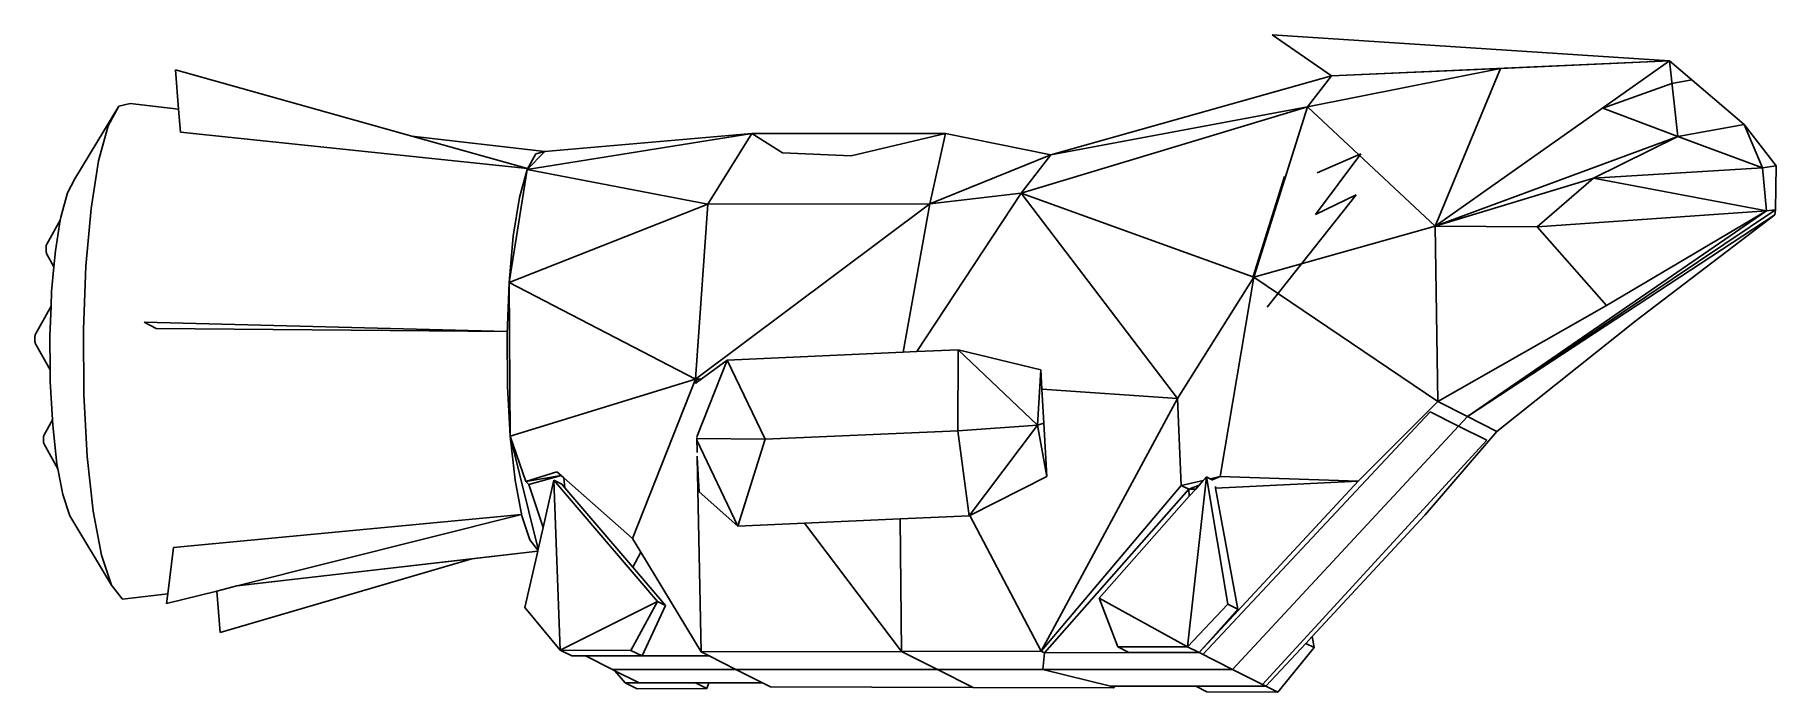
# Model space of a CAD drawing. Extents: x -1185 to 1160, y -458 to 427.
import ezdxf

# ---------------------------------------------------------------- set-up
doc = ezdxf.new("R2010")
doc.units = 0
doc.header["$MEASUREMENT"] = 0
doc.layers.get('0').update_dxf_attribs({"linetype": 'CONTINUOUS'})

msp = doc.modelspace()

# ---------------------------------------------------------------- linework, layer by layer
for p, q in [((561.2, 372), (481.2, 427)), ((481.2, 427), (1016.2, 391.9)), ((-995.5, 379.8), (-991.2, 327.1)), ((-677.1, 290.8), (-995.5, 379.8)), ((788.7, 381.9), (529, 330.2)), ((561.2, 372), (1016.2, 391.9)), ((561.2, 372), (1016.2, 391.9)), ((561.2, 372), (788.7, 381.9)), ((700.8, 169.4), (1016.2, 391.9)), ((700.8, 169.4), (788.7, 381.9)), ((788.7, 381.9), (1016.2, 391.9)), ((1016.2, 391.9), (1116.6, 306.2)), ((1016.2, 391.9), (1027.7, 290.2)), ((183.1, 265.5), (561.2, 372)), ((529, 330.2), (561.2, 372)), ((926.4, 328.5), (1019.6, 361.7)), ((1019.6, 361.7), (1046.2, 366.4)), ((-1071.6, 330.8), (-1130.7, 233)), ((-1071.6, 330.8), (-1086, 304.5)), ((-1056.6, 334.6), (-1071.6, 330.8)), ((-1056.5, 334.7), (-1056.6, 334.6)), ((-1056.6, 334.6), (-1056.5, 334.7)), ((-1056.6, 334.6), (-1056.6, 334.6)), ((-991.2, 327.1), (-1056.5, 334.7)), ((529, 330.2), (143.3, 213.8)), ((183.1, 265.5), (529, 330.2)), ((529, 330.2), (456.8, 100.9)), ((529, 330.2), (700.8, 169.4)), ((1027.7, 290.2), (926.4, 328.5)), ((-991.2, 327.1), (-988.7, 295.8)), ((1116.6, 306.2), (1027.7, 290.2)), ((1116.6, 306.2), (1141.4, 248.1)), ((1159.9, 250.5), (1116.6, 306.2)), ((-1086, 304.5), (-1098.8, 257.6)), ((-988.7, 295.8), (-521.4, 247.2)), ((-498.1, 270.1), (-677.1, 290.8)), ((-521.4, 247.2), (-677.1, 290.8)), ((-219.5, 294.4), (-522, 245.8)), ((-498.1, 270.1), (-219.5, 294.4)), ((-278.4, 199.2), (-219.5, 294.4)), ((-219.5, 294.4), (-177.9, 268)), ((-219.5, 294.4), (41.4, 294.4)), ((-85.4, 264.3), (41.4, 294.4)), ((20.3, 199.5), (41.4, 294.4)), ((41.4, 294.4), (183.1, 265.5)), ((1027.7, 290.2), (700.8, 169.4)), ((1027.7, 290.2), (914, 234)), ((1141.4, 248.1), (1027.7, 290.2)), ((1141.4, 248.1), (1027.7, 290.2)), ((-522, 245.8), (-498.1, 270.1)), ((-510.3, 267), (-522, 245.8)), ((-498.1, 270.1), (-510.3, 267)), ((-177.9, 268), (-85.4, 264.3)), ((183.1, 265.5), (20.3, 199.5)), ((143.3, 213.8), (183.1, 265.5)), ((600.6, 266.9), (539.6, 185.4)), ((542, 241.4), (600.6, 266.9)), ((-1098.8, 257.6), (-1109.1, 193.1)), ((-546.2, 93.5), (-522, 245.8)), ((-522, 245.8), (-532.3, 207.9)), ((-522, 245.8), (-278.4, 199.2)), ((498.1, 236.5), (455.6, 101.6)), ((1141.4, 248.1), (914, 234)), ((1141.4, 248.1), (1159.9, 250.5)), ((1159.9, 250.5), (1141.4, 248.1)), ((1141.4, 248.1), (1147.1, 190.2)), ((1159, 191.7), (1159.9, 250.5)), ((-1140.9, 214.5), (-1149.9, 181.5)), ((-1130.7, 233), (-1140.9, 214.5)), ((2.7, 0.7), (143.3, 213.8)), ((143.3, 213.8), (20.3, 199.5)), ((353.9, -62.3), (143.3, 213.8)), ((143.3, 213.8), (456.8, 100.9)), ((594.5, 211.8), (474.7, 60.7)), ((539.6, 185.4), (594.5, 211.8)), ((914, 234), (700.8, 169.4)), ((838.1, 168.7), (914, 234)), ((1147.1, 190.2), (914, 234)), ((-1109.1, 193.1), (-1116.1, 115.6)), ((-546.2, 93.5), (-278.4, 199.2)), ((-532.3, 207.9), (-540.6, 156)), ((20.3, 199.5), (-295, -36.5)), ((-295, -36.5), (-278.4, 199.2)), ((20.3, 199.5), (-278.4, 199.2)), ((-15.5, -0.1), (20.3, 199.5)), ((1159, 191.7), (744.1, -86.7)), ((1147.1, 190.2), (744.1, -86.7)), ((838.1, 168.7), (1147.1, 190.2)), ((931.6, 62.6), (1147.1, 190.2)), ((1147.1, 190.2), (1159, 191.7)), ((1158.1, 184.6), (1159, 191.7)), ((-1150.6, 177.4), (-1168.7, 145.1)), ((-1150.6, 177.4), (-1157.1, 136.2)), ((-1149.9, 181.5), (-1150.6, 177.4)), ((456.8, 100.9), (700.8, 169.4)), ((700.8, 169.4), (704.2, -66.6)), ((700.8, 169.4), (838.1, 168.7)), ((1158.1, 184.6), (744.1, -86.7)), ((838.1, 168.7), (931.6, 62.6)), ((971.5, 42.5), (1158.1, 184.6)), ((-1169.4, 141.8), (-1169.5, 140.1)), ((-1169.3, 143.3), (-1169.4, 141.8)), ((-1169, 144.4), (-1169.3, 143.3)), ((-1168.7, 145.1), (-1169, 144.4)), ((-540.6, 156), (-546.2, 93.5)), ((-1169.5, 140.1), (-1169.6, 138.4)), ((-1169.6, 138.4), (-1169.5, 136.6)), ((-1169.5, 136.6), (-1169.4, 135)), ((-1169.4, 135), (-1169.2, 133.6)), ((-1169.2, 133.6), (-1168.9, 132.6)), ((-1168.9, 132.6), (-1168.7, 132)), ((-1159, 114.9), (-1168.7, 132)), ((-1157.1, 136.2), (-1159, 114.9)), ((-1159, 114.9), (-1162.1, 81.7)), ((-1116.1, 115.6), (-1119.4, 30.3)), ((456.8, 100.9), (353.9, -62.3)), ((411.4, -167.4), (456.8, 100.9)), ((456.8, 100.9), (704.2, -66.6)), ((-1162.1, 81.7), (-1162.8, 61.8)), ((-546.2, 93.5), (-548.9, 24.6)), ((-295, -36.5), (-546.2, 93.5)), ((-546.2, 93.5), (-544.7, -113)), ((-1162.8, 61.8), (-1183.9, 24.3)), ((-1162.8, 61.8), (-1164.4, 21.7)), ((704.2, -66.6), (931.6, 62.6)), ((-1184.2, 23.6), (-1184.4, 22.4)), ((-1183.9, 24.3), (-1184.2, 23.6)), ((-1119.4, 30.3), (-1118.7, -57.1)), ((-1037.5, 40.3), (-1021.5, 32)), ((-548.8, 27.6), (-1037.5, 40.3)), ((-1021.5, 32), (-548.8, 27.6)), ((-548.9, 24.6), (-548.3, -45.8)), ((784, -106.8), (971.5, 42.5)), ((-1184.6, 21), (-1184.7, 19.3)), ((-1184.7, 19.3), (-1184.7, 17.5)), ((-1184.7, 17.5), (-1184.7, 15.8)), ((-1184.7, 15.8), (-1184.6, 14.2)), ((-1184.4, 22.4), (-1184.6, 21)), ((-1184.6, 14.2), (-1184.4, 12.8)), ((-1184.4, 12.8), (-1184.1, 11.8)), ((-1184.1, 11.8), (-1183.8, 11.1)), ((-1164, -24), (-1183.8, 11.1)), ((-1164.4, 21.7), (-1164, -24)), ((-15.5, -0.1), (2.7, 0.7)), ((2.7, 0.7), (58.6, 3.2)), ((58.6, 3.2), (58.1, -105.8)), ((165.3, -98.4), (58.6, 3.2)), ((169.6, -23.7), (58.6, 3.2)), ((-293.5, -114.1), (-252.7, -10.6)), ((-287.6, -36.5), (-252.7, -10.6)), ((-252.7, -10.6), (-15.5, -0.1)), ((-201.4, -117.3), (-252.7, -10.6)), ((-1164, -24), (-1163.9, -39.7)), ((-1163.9, -39.7), (-1161.1, -91.2)), ((-548.3, -45.8), (-544.7, -113)), ((-544.7, -113), (-295, -36.5)), ((-295, -36.5), (-380, -250.7)), ((-287.6, -36.5), (-295, -36.5)), ((-295, -36.5), (-294.9, -41.8)), ((-292.3, -40), (-295, -36.5)), ((-295, -41.9), (-294.9, -41.8)), ((-294.9, -41.8), (-292.3, -40)), ((-292.3, -40), (-287.6, -36.5)), ((165.3, -98.4), (169.6, -23.7)), ((169.6, -23.7), (171.1, -50)), ((-1118.7, -57.1), (-1114.2, -140.4)), ((353.9, -62.3), (170.3, -402.3)), ((171.1, -50), (353.9, -62.3)), ((171.1, -50), (173.7, -95.4)), ((353.9, -62.3), (358.6, -179.4)), ((704.2, -66.6), (597.3, -173.6)), ((744.1, -86.7), (704.2, -66.6)), ((-1161.1, -91.2), (-1172.6, -112.1)), ((-1161.1, -91.2), (-1160.7, -98.3)), ((387.8, -406.8), (694.2, -80.2)), ((744.1, -86.7), (428, -427)), ((694.2, -80.2), (732.3, -99.4)), ((744.1, -86.7), (784, -106.8)), ((-1173.1, -114.8), (-1173.2, -116.2)), ((-1173.2, -116.2), (-1173.2, -117.6)), ((-1173, -113.6), (-1173.1, -114.8)), ((-1172.8, -112.7), (-1173, -113.6)), ((-1172.6, -112.1), (-1172.8, -112.7)), ((-1160.7, -98.3), (-1155, -150.2)), ((-544.7, -113), (-538.1, -172.4)), ((-544.7, -113), (-506.9, -265.1)), ((-523.8, -173.9), (-544.7, -113)), ((-293.4, -114.9), (-293, -134.9)), ((-293.3, -116.2), (-201.4, -117.3)), ((58.1, -105.8), (-201.4, -117.3)), ((165.3, -98.4), (58.1, -105.8)), ((58.1, -105.8), (73.1, -220.4)), ((165.3, -98.4), (73.1, -220.4)), ((165.3, -98.4), (173.7, -95.4)), ((177.7, -167.2), (165.3, -98.4)), ((173.7, -95.4), (177.7, -167.2)), ((784, -106.8), (687.2, -218.9)), ((770.4, -118.5), (732.3, -99.4)), ((-1173.2, -117.6), (-1173.2, -119)), ((-1173.2, -119), (-1173.1, -120.3)), ((-1173.1, -120.3), (-1172.9, -121.5)), ((-1172.9, -121.5), (-1172.7, -122.3)), ((-1172.7, -122.3), (-1172.5, -122.8)), ((-1153.7, -157), (-1172.5, -122.8)), ((-1114.2, -140.4), (-1106, -214.1)), ((-293.2, -118.6), (-238.2, -234.2)), ((-292.9, -142), (-293, -140)), ((-238.2, -234.2), (-201.4, -117.3)), ((468.1, -447.2), (770.4, -118.5)), ((-1155, -150.2), (-1153.7, -157)), ((-1153.7, -157), (-1147.1, -191.7)), ((-481.8, -160.9), (-523.8, -173.9)), ((-481.8, -160.9), (-476.2, -165.8)), ((-292.9, -142), (-287.6, -403.4)), ((-290.2, -187.9), (-292.9, -142)), ((-538.1, -172.4), (-529.1, -220.1)), ((-523.8, -173.9), (-476.2, -165.8)), ((-523.8, -173.9), (-519.5, -177.9)), ((-475.9, -166.1), (-519.5, -177.9)), ((-500.3, -235.9), (-519.5, -177.9)), ((-485.8, -172.4), (-500.3, -235.9)), ((-485.8, -172.4), (-475, -177.8)), ((-346.4, -335.4), (-485.8, -172.4)), ((-485.8, -172.4), (-477.4, -400.9)), ((-476.2, -165.8), (-475.9, -166.1)), ((-475.9, -166.1), (-472.5, -169.1)), ((-470.9, -182.7), (-475, -177.8)), ((-472.5, -169.1), (-470.9, -182.7)), ((-472.5, -169.1), (-380, -250.7)), ((-379.6, -289.5), (-470.9, -182.7)), ((177.7, -167.2), (74.2, -219.9)), ((358.6, -179.4), (170.3, -402.3)), ((174.9, -404.6), (369.1, -184.6)), ((388.6, -172.6), (358.6, -179.4)), ((358.6, -179.4), (369.1, -184.6)), ((392.7, -167.9), (367.3, -396.4)), ((382.8, -179.1), (369.1, -184.6)), ((369.1, -184.6), (378.3, -184.2)), ((369.1, -184.6), (369.7, -193.9)), ((369.7, -193.9), (378.3, -184.2)), ((378.3, -184.2), (382.8, -179.1)), ((382.8, -179.1), (388.6, -172.6)), ((383, -404.3), (597.3, -173.6)), ((388.6, -172.6), (392.7, -167.9)), ((392.7, -167.9), (421.8, -339.1)), ((392.7, -167.9), (397.9, -170.5)), ((411.4, -167.4), (397.9, -170.5)), ((397.9, -170.5), (400.6, -171.8)), ((411.4, -167.4), (400.6, -171.8)), ((400.6, -171.8), (401.3, -172.2)), ((404.8, -180.7), (405.2, -182.9)), ((405.2, -182.9), (597.3, -173.6)), ((405.2, -182.9), (434.9, -345.7)), ((597.3, -173.6), (411.4, -167.4)), ((-1147.1, -191.7), (-1137.6, -220.1)), ((-290.2, -187.9), (-238.2, -234.2)), ((248.4, -330.9), (369.7, -193.9)), ((-1081.4, -313.5), (-1137.6, -220.1)), ((-1106, -214.1), (-1094.8, -273.2)), ((-998, -262.8), (-529.4, -218.6)), ((-529.4, -218.6), (-912.4, -314.6)), ((-529.1, -220.1), (-518.2, -252.6)), ((-148.2, -230.2), (-238.2, -234.2)), ((-19.8, -224.5), (-148.2, -230.2)), ((-17.6, -402.8), (-148.2, -230.2)), ((73.1, -220.4), (-19.8, -224.5)), ((-19.8, -224.5), (-17.6, -402.8)), ((74.2, -219.9), (73.1, -220.4)), ((74.2, -219.9), (170.3, -402.3)), ((535.1, -382.7), (687.2, -218.9)), ((-518.2, -252.6), (-507.3, -266.6)), ((-500.3, -235.9), (-506.9, -265.1)), ((-380, -250.7), (-368.8, -269.2)), ((-1094.8, -273.2), (-1081.4, -313.5)), ((-1005.7, -325.4), (-998, -262.8)), ((-596.5, -278.3), (-935.3, -377.4)), ((-596.5, -278.3), (-912.9, -314.7)), ((-507.6, -268), (-912.4, -314.6)), ((-507.6, -268), (-596.5, -278.3)), ((-507.6, -268), (-524.9, -343.6)), ((-507.3, -266.6), (-507.6, -268)), ((-506.9, -265.1), (-507.3, -266.6)), ((-368.8, -269.2), (-379.6, -289.5)), ((-368.8, -269.2), (-287.6, -403.4)), ((-335.7, -340.8), (-379.6, -289.5)), ((-1081.4, -313.5), (-1067, -331.9)), ((-1005.7, -325.4), (-1066.6, -332.4)), ((-1005.7, -325.4), (-1066.5, -332.4)), ((-939.8, -321.5), (-1007.3, -338.4)), ((-1007.3, -338.4), (-1005.7, -325.4)), ((-1005.7, -325.4), (-1005.7, -325.4)), ((-912.9, -314.7), (-939.8, -321.5)), ((-935.3, -377.4), (-939.8, -321.5)), ((-912.4, -314.6), (-912.9, -314.7)), ((-1066.7, -332.4), (-1067, -331.9)), ((-1067, -331.9), (-1066.7, -332.3)), ((-1066.7, -332.4), (-1066.7, -332.3)), ((-1066.6, -332.4), (-1066.7, -332.4)), ((-1066.6, -332.4), (-1066.5, -332.4)), ((-477.4, -400.9), (-524.9, -343.6)), ((-346.4, -335.4), (-477.4, -400.9)), ((-346.4, -335.4), (-382.1, -401.3)), ((-367.1, -408.9), (-335.7, -340.8)), ((-346.4, -335.4), (-335.7, -340.8)), ((248.4, -330.9), (273.4, -396.7)), ((248.4, -330.9), (367.3, -396.4)), ((367.3, -396.4), (421.8, -339.1)), ((383, -404.3), (434.9, -345.7)), ((421.8, -339.1), (434.9, -345.7)), ((273.4, -396.7), (367.3, -396.4)), ((273.4, -396.7), (288.5, -404.3)), ((367.3, -396.4), (383, -404.3)), ((472.9, -449.6), (526.6, -391.9)), ((488.7, -457.6), (538, -397.6)), ((526.6, -391.9), (535.1, -382.7)), ((538, -397.6), (526.6, -391.9)), ((535.1, -382.7), (538, -397.6)), ((-477.4, -400.9), (-461.6, -408.9)), ((-382.1, -401.3), (-477.4, -400.9)), ((-443.1, -408.9), (-461.6, -408.9)), ((-443.1, -408.9), (-407.1, -427)), ((-367.1, -408.9), (-443.1, -408.9)), ((-382.1, -401.3), (-367.1, -408.9)), ((-367.1, -408.9), (-276.9, -408.9)), ((-287.6, -403.4), (-17.6, -402.8)), ((-287.6, -403.4), (-276.9, -408.9)), ((-276.9, -408.9), (-240.9, -427)), ((-17.6, -402.8), (170.3, -402.3)), ((-17.6, -402.8), (30.5, -427)), ((170.3, -402.3), (174.9, -404.6)), ((174.9, -404.6), (172.6, -427)), ((383, -404.3), (174.9, -404.6)), ((288.5, -404.3), (383, -404.3)), ((428, -427), (383, -404.3)), ((-240.9, -427), (-407.1, -427)), ((-403.7, -428.7), (-407.1, -427)), ((-389.7, -445.1), (-403.7, -428.7)), ((-371.2, -445.1), (-403.7, -428.7)), ((-373.9, -453), (-389.7, -445.1)), ((-371.2, -445.1), (-389.7, -445.1)), ((-295.1, -445.1), (-371.2, -445.1)), ((-280.1, -452.7), (-295.1, -445.1)), ((-295.1, -445.1), (-277.2, -445.1)), ((-277.2, -445.1), (-280.1, -452.7)), ((-277.2, -445.1), (-205, -445.1)), ((30.5, -427), (-240.9, -427)), ((-205, -445.1), (-240.9, -427)), ((-194.2, -450.5), (-205, -445.1)), ((172.6, -427), (30.5, -427)), ((78.6, -451.2), (30.5, -427)), ((428, -427), (172.6, -427)), ((263.6, -449.3), (172.6, -427)), ((428, -427), (472.9, -449.6)), ((-280.1, -452.7), (-373.9, -453)), ((-194.2, -450.5), (78.6, -451.2)), ((78.6, -451.2), (268.3, -451.7)), ((268.3, -451.7), (263.6, -449.3)), ((270.4, -449.3), (263.6, -449.3)), ((270.4, -449.3), (268.3, -451.7)), ((378.3, -449.5), (270.4, -449.3)), ((378.3, -449.5), (378.4, -449.6)), ((472.9, -449.6), (378.3, -449.5)), ((393.4, -457.2), (378.4, -449.6)), ((378.4, -449.6), (472.9, -449.6)), ((393.4, -457.2), (488.7, -457.6)), ((488.7, -457.6), (472.9, -449.6))]:
    msp.add_line(p, q)

doc.saveas('drawing.dxf')
